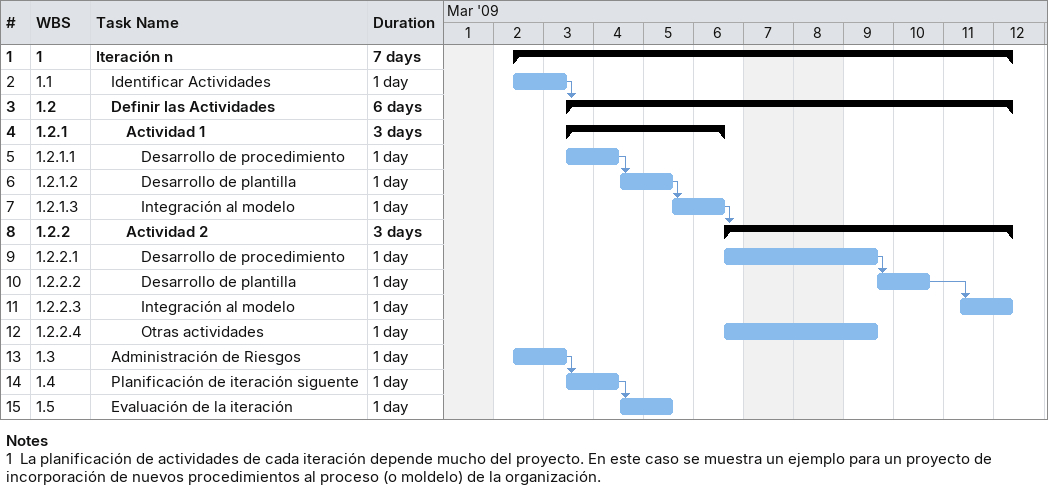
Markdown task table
| ID | WBS | Task | Duration | Start | Finish | Predecessors |
|---|---|---|---|---|---|---|
| 1 | 1 | **Iteración n** | 7d | 2009-03-02 | 2009-03-12 |  |
| 2 | 1.1 | Identificar Actividades | 1d | 2009-03-02 | 2009-03-03 |  |
| 3 | 1.2 | **Definir las Actividades** | 6d | 2009-03-03 | 2009-03-12 | 2 |
| 4 | 1.2.1 | **Actividad 1** | 3d | 2009-03-03 | 2009-03-06 |  |
| 5 | 1.2.1.1 | Desarrollo de procedimiento | 1d | 2009-03-03 | 2009-03-04 |  |
| 6 | 1.2.1.2 | Desarrollo de plantilla | 1d | 2009-03-04 | 2009-03-05 | 5 |
| 7 | 1.2.1.3 | Integración al modelo | 1d | 2009-03-05 | 2009-03-06 | 6 |
| 8 | 1.2.2 | **Actividad 2** | 3d | 2009-03-06 | 2009-03-12 | 7 |
| 9 | 1.2.2.1 | Desarrollo de procedimiento | 1d | 2009-03-06 | 2009-03-09 |  |
| 10 | 1.2.2.2 | Desarrollo de plantilla | 1d | 2009-03-09 | 2009-03-10 | 9 |
| 11 | 1.2.2.3 | Integración al modelo | 1d | 2009-03-11 | 2009-03-12 | 10 |
| 12 | 1.2.2.4 | Otras actividades | 1d | 2009-03-06 | 2009-03-09 |  |
| 13 | 1.3 | Administración de Riesgos | 1d | 2009-03-02 | 2009-03-03 |  |
| 14 | 1.4 | Planificación de iteración siguente | 1d | 2009-03-03 | 2009-03-04 | 13 |
| 15 | 1.5 | Evaluación de la iteración | 1d | 2009-03-04 | 2009-03-05 | 14 |

Notes
- 1: La planificación de actividades de cada iteración depende mucho del proyecto. En este caso se muestra un ejemplo para un proyecto de incorporación de nuevos procedimientos al proceso (o moldelo) de la organización.
